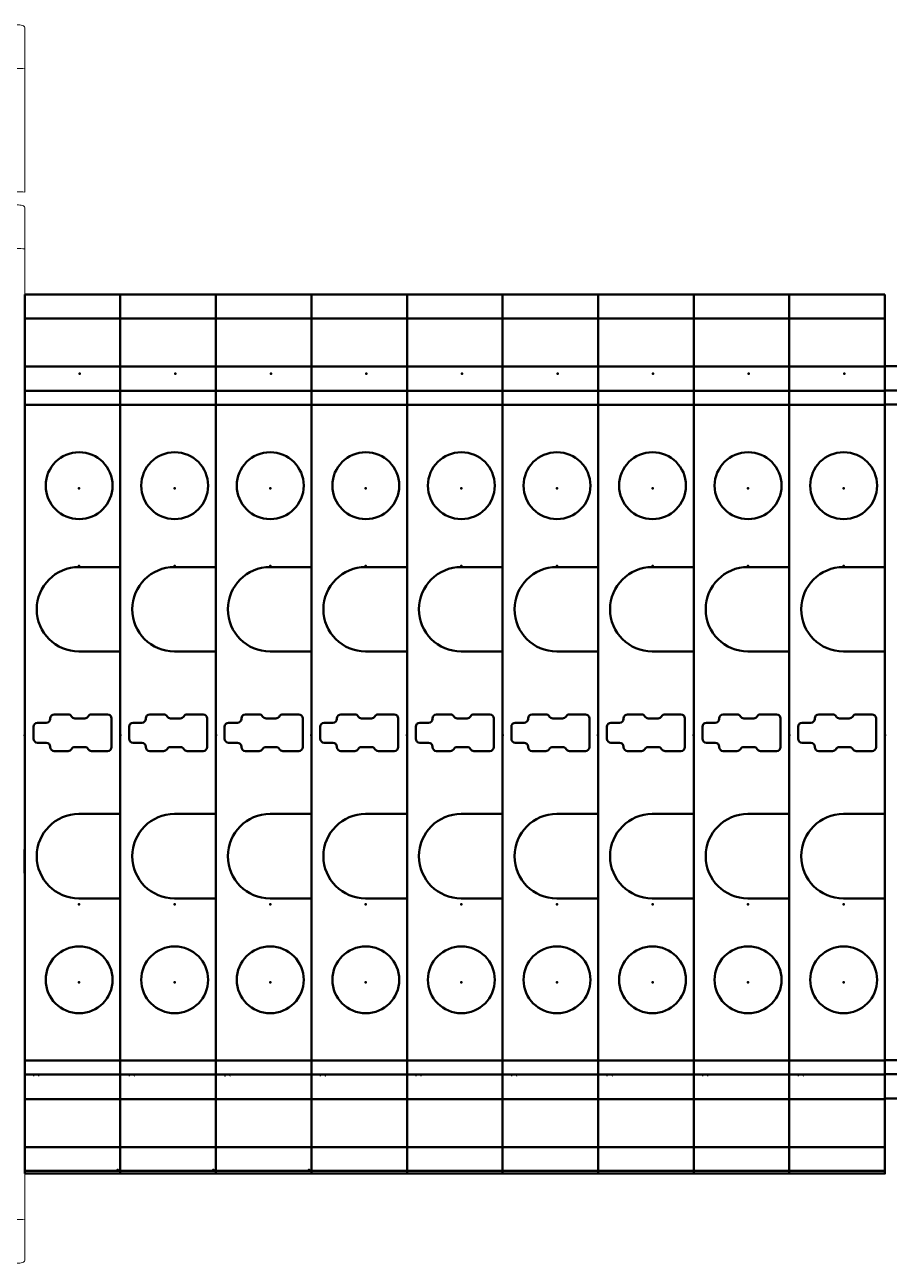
# Model space of a CAD drawing. Header units: millimetres. Extents: x -72 to 2978, y -1067 to 2817.
# Drawn here: x 2173.4 to 2227.7, y -13.1 to 64.7 of the extents above; entities that cross this region are included whole.
import ezdxf

# ---------------------------------------------------------------- set-up
doc = ezdxf.new("R2010")
doc.units = ezdxf.units.MM
doc.linetypes.add('Dashed', pattern=[2, 1, -1])
for name, color, linetype, lineweight in [('2d ConnectionPoints', 7, 'Continuous', 50), ('AM_0', 7, 'Continuous', 50), ('AM_4', 3, 'Continuous', 25), ('AM_9', 6, 'Dashed', 25)]:
    doc.layers.add(name, color=color, linetype=linetype, lineweight=lineweight)

msp = doc.modelspace()

# ---------------------------------------------------------------- linework, layer by layer
at = {"color": 7, "linetype": 'Continuous', "lineweight": 15}
for p, q in [((2173.438, 64.498), (2173.438, 61.891)), ((2173.438, 61.891), (2173.438, 54.162)), ((2173.448, 61.798), (2173.438, 61.798)), ((2173.448, 61.798), (2173.448, 57.131)), ((2173.448, 57.131), (2173.438, 57.131)), ((2173.448, 57.131), (2173.448, 56.465)), ((2173.448, 56.465), (2173.438, 56.465)), ((2173.448, 56.465), (2173.448, 55.798)), ((2173.448, 55.798), (2173.438, 55.798)), ((2173.438, 53.198), (2173.438, 50.591)), ((2173.448, 52.298), (2173.438, 52.298)), ((2173.448, 49.898), (2173.448, 52.298)), ((2173.438, 50.591), (2173.438, 42.862)), ((2173.448, 49.898), (2173.438, 49.898)), ((2173.438, 42.042), (2173.409, 42.013)), ((2173.438, -1.758), (2173.438, 42.042)), ((2173.438, -1.614), (2173.438, 41.898)), ((2173.409, -1.729), (2173.438, -1.758)), ((2173.438, -2.578), (2173.438, -10.307)), ((2173.438, -10.307), (2173.438, -12.914))]:
    msp.add_line(p, q, dxfattribs=at)
for p, q in [((2173.438, 35.898), (2173.438, 41.898)), ((2173.438, 6.898), (2173.409, 12.898))]:
    msp.add_line(p, q)
at = {"color": 7, "linetype": 'Continuous', "lineweight": 15, "flags": 128}
for points in [[(2172.947, 64.661), (2173.043, 64.658), (2173.136, 64.648), (2173.221, 64.633), (2173.295, 64.612), (2173.356, 64.588), (2173.401, 64.56), (2173.429, 64.529), (2173.438, 64.498)], [(2172.947, 53.361), (2173.043, 53.358), (2173.136, 53.348), (2173.221, 53.333), (2173.295, 53.312), (2173.356, 53.288), (2173.401, 53.26), (2173.429, 53.229), (2173.438, 53.198)], [(2173.438, -12.914), (2173.429, -12.945), (2173.401, -12.976), (2173.356, -13.004), (2173.295, -13.028), (2173.221, -13.049), (2173.136, -13.064), (2173.043, -13.074), (2172.947, -13.077)]]:
    msp.add_lwpolyline(points, dxfattribs=at)
at = {"color": 7, "linetype": 'Continuous', "lineweight": 15}
for centre, radius, start, end in [((2173.068, 59.354), 2.564, 81.69877, 92.70797), ((2173.068, 50.757), 3.425, 83.79727, 92.02845), ((2173.068, 48.053), 2.565, 81.70065, 92.70653), ((2173.068, -7.769), 2.565, 267.29347, 278.29935)]:
    msp.add_arc(centre, radius, start, end, dxfattribs=at)
for points, knots in [([(2173.438, 42.042), (2173.438, 42.105), (2173.438, 42.233), (2173.438, 42.527), (2173.438, 42.75), (2173.438, 42.862)], [0, 0, 0, 0, 0.322195, 0.661098, 1, 1, 1, 1]), ([(2173.438, -2.578), (2173.438, -2.516), (2173.438, -2.343), (2173.438, -2.077), (2173.438, -1.854), (2173.438, -1.781), (2173.438, -1.758)], [0, 0, 0, 0, 0.183153, 0.515053, 0.846973, 1, 1, 1, 1])]:
    msp.add_open_spline(points, degree=3, knots=knots, dxfattribs=at)
at = {"layer": '2d ConnectionPoints'}
for p in [(2176.891, 42.756), (2176.891, 42.756), (2182.891, 42.756), (2182.891, 42.756), (2188.891, 42.756), (2188.891, 42.756), (2194.891, 42.756), (2194.891, 42.756), (2206.891, 42.756), (2206.891, 42.756), (2212.891, 42.756), (2212.891, 42.756), (2218.891, 42.756), (2218.891, 42.756), (2176.851, 35.573), (2176.851, 35.573), (2182.851, 35.573), (2182.851, 35.573), (2188.851, 35.573), (2188.851, 35.573), (2194.851, 35.573), (2194.851, 35.573), (2206.851, 35.573), (2206.851, 35.573), (2212.851, 35.573), (2212.851, 35.573), (2218.851, 35.573), (2218.851, 35.573), (2176.851, 30.683), (2182.851, 30.683), (2188.851, 30.683), (2194.851, 30.683), (2206.851, 30.683), (2212.851, 30.683), (2218.851, 30.683), (2173.438, 20.062), (2173.438, 20.062), (2179.438, 20.087), (2179.438, 20.087), (2179.438, 20.062), (2179.438, 20.062), (2185.438, 20.087), (2185.438, 20.087), (2185.438, 20.062), (2185.438, 20.062), (2191.438, 20.087), (2191.438, 20.087), (2191.438, 20.062), (2191.438, 20.062), (2203.438, 20.062), (2203.438, 20.062), (2209.438, 20.087), (2209.438, 20.087), (2209.438, 20.062), (2209.438, 20.062), (2209.438, 20.062), (2209.438, 20.062), (2215.438, 20.087), (2215.438, 20.087), (2215.438, 20.062), (2215.438, 20.062), (2215.438, 20.062), (2215.438, 20.062), (2227.438, 20.087), (2227.438, 20.087), (2176.851, 9.441), (2182.851, 9.441), (2188.851, 9.441), (2194.851, 9.441), (2206.851, 9.441), (2212.851, 9.441), (2218.851, 9.441), (2176.851, 4.551), (2176.851, 4.551), (2182.851, 4.551), (2182.851, 4.551), (2188.851, 4.551), (2188.851, 4.551), (2194.851, 4.551), (2194.851, 4.551), (2206.851, 4.551), (2206.851, 4.551), (2212.851, 4.551), (2212.851, 4.551), (2218.851, 4.551), (2218.851, 4.551), (2179.278, -7.226), (2179.424, -7.441), (2185.278, -7.226), (2185.424, -7.441), (2191.278, -7.226), (2191.424, -7.441), (2203.424, -7.441), (2209.424, -7.441), (2209.424, -7.441), (2215.424, -7.441), (2215.424, -7.441), (2227.424, -7.416)]:
    msp.add_point(p, dxfattribs=at)
at = {"layer": '2d ConnectionPoints', "color": 3}
for p in [(2200.891, 42.756), (2200.891, 42.756), (2224.891, 42.756), (2224.891, 42.756), (2200.851, 35.573), (2200.851, 35.573), (2224.851, 35.573), (2224.851, 35.573), (2200.851, 30.683), (2224.851, 30.683), (2197.438, 20.087), (2197.438, 20.087), (2197.438, 20.087), (2197.438, 20.087), (2197.438, 20.062), (2197.438, 20.062), (2203.438, 20.087), (2203.438, 20.087), (2221.438, 20.087), (2221.438, 20.087), (2221.438, 20.062), (2221.438, 20.062), (2221.438, 20.062), (2221.438, 20.062), (2227.438, 20.087), (2227.438, 20.087), (2227.438, 20.062), (2227.438, 20.062), (2200.851, 9.441), (2224.851, 9.441), (2200.851, 4.551), (2200.851, 4.551), (2224.851, 4.551), (2224.851, 4.551), (2197.424, -7.441), (2221.424, -7.441), (2221.424, -7.441), (2227.424, -7.441)]:
    msp.add_point(p, dxfattribs=at)
at = {"layer": 'AM_0'}
for p, q in [((2173.438, 47.722), (2179.438, 47.722)), ((2173.438, 47.722), (2173.438, -7.438)), ((2179.438, 47.722), (2179.438, -7.438)), ((2179.438, 47.722), (2185.438, 47.722)), ((2179.438, 47.722), (2179.438, -7.438)), ((2185.438, 47.722), (2185.438, -7.438)), ((2185.438, 47.722), (2191.438, 47.722)), ((2185.438, 47.722), (2185.438, -7.438)), ((2191.438, 47.722), (2191.438, -7.438)), ((2191.438, 47.722), (2197.438, 47.722)), ((2191.438, 47.722), (2191.438, -7.438)), ((2203.438, 47.722), (2209.438, 47.722)), ((2203.438, 47.722), (2203.438, -7.438)), ((2209.438, 47.722), (2209.438, -7.438)), ((2209.438, 47.722), (2209.438, -7.438)), ((2209.438, 47.722), (2215.438, 47.722)), ((2209.438, 47.722), (2209.438, -7.438)), ((2215.438, 47.722), (2215.438, -7.438)), ((2215.438, 47.722), (2215.438, -7.438)), ((2215.438, 47.722), (2221.438, 47.722)), ((2215.438, 47.722), (2215.438, -7.438)), ((2179.438, 46.227), (2173.438, 46.227)), ((2185.438, 46.227), (2179.438, 46.227)), ((2191.438, 46.227), (2185.438, 46.227)), ((2197.438, 46.227), (2191.438, 46.227)), ((2209.438, 46.227), (2203.438, 46.227)), ((2215.438, 46.227), (2209.438, 46.227)), ((2221.438, 46.227), (2215.438, 46.227)), ((2179.438, 43.214), (2173.438, 43.214)), ((2185.438, 43.214), (2179.438, 43.214)), ((2191.438, 43.214), (2185.438, 43.214)), ((2197.438, 43.214), (2191.438, 43.214)), ((2209.438, 43.214), (2203.438, 43.214)), ((2215.438, 43.214), (2209.438, 43.214)), ((2221.438, 43.214), (2215.438, 43.214)), ((2233.438, 43.239), (2227.438, 43.239)), ((2227.438, 43.239), (2227.438, -2.744)), ((2179.438, 41.676), (2173.438, 41.676)), ((2185.438, 41.676), (2179.438, 41.676)), ((2191.438, 41.676), (2185.438, 41.676)), ((2197.438, 41.676), (2191.438, 41.676)), ((2209.438, 41.676), (2203.438, 41.676)), ((2215.438, 41.676), (2209.438, 41.676)), ((2221.438, 41.676), (2215.438, 41.676)), ((2233.438, 41.701), (2227.438, 41.701)), ((2179.438, 40.795), (2173.438, 40.795)), ((2185.438, 40.795), (2179.438, 40.795)), ((2191.438, 40.795), (2185.438, 40.795)), ((2197.438, 40.795), (2191.438, 40.795)), ((2209.438, 40.795), (2203.438, 40.795)), ((2215.438, 40.795), (2209.438, 40.795)), ((2221.438, 40.795), (2215.438, 40.795)), ((2233.438, 40.82), (2227.438, 40.82)), ((2179.438, 30.622), (2176.838, 30.622)), ((2185.438, 30.622), (2182.838, 30.622)), ((2191.438, 30.622), (2188.838, 30.622)), ((2197.438, 30.622), (2194.838, 30.622)), ((2209.438, 30.622), (2206.838, 30.622)), ((2215.438, 30.622), (2212.838, 30.622)), ((2221.438, 30.622), (2218.838, 30.622)), ((2179.438, 25.322), (2176.838, 25.322)), ((2185.438, 25.322), (2182.838, 25.322)), ((2191.438, 25.322), (2188.838, 25.322)), ((2197.438, 25.322), (2194.838, 25.322)), ((2209.438, 25.322), (2206.838, 25.322)), ((2215.438, 25.322), (2212.838, 25.322)), ((2221.438, 25.322), (2218.838, 25.322)), ((2175.038, 21.122), (2175.038, 21.097)), ((2176.155, 21.372), (2175.288, 21.372)), ((2177.205, 21.122), (2176.588, 21.122)), ((2178.638, 21.372), (2177.638, 21.372)), ((2178.888, 19.322), (2178.888, 21.122)), ((2181.038, 21.122), (2181.038, 21.097)), ((2182.155, 21.372), (2181.288, 21.372)), ((2183.205, 21.122), (2182.588, 21.122)), ((2184.638, 21.372), (2183.638, 21.372)), ((2184.888, 19.322), (2184.888, 21.122)), ((2187.038, 21.122), (2187.038, 21.097)), ((2188.155, 21.372), (2187.288, 21.372)), ((2189.205, 21.122), (2188.588, 21.122)), ((2190.638, 21.372), (2189.638, 21.372)), ((2190.888, 19.322), (2190.888, 21.122)), ((2193.038, 21.122), (2193.038, 21.097)), ((2194.155, 21.372), (2193.288, 21.372)), ((2195.205, 21.122), (2194.588, 21.122)), ((2196.638, 21.372), (2195.638, 21.372)), ((2196.888, 19.322), (2196.888, 21.122)), ((2196.888, 19.322), (2196.888, 21.122)), ((2205.038, 21.122), (2205.038, 21.097)), ((2206.155, 21.372), (2205.288, 21.372)), ((2207.205, 21.122), (2206.588, 21.122)), ((2208.638, 21.372), (2207.638, 21.372)), ((2208.888, 19.322), (2208.888, 21.122)), ((2211.038, 21.122), (2211.038, 21.097)), ((2212.155, 21.372), (2211.288, 21.372)), ((2213.205, 21.122), (2212.588, 21.122)), ((2214.638, 21.372), (2213.638, 21.372)), ((2214.888, 19.322), (2214.888, 21.122)), ((2217.038, 21.122), (2217.038, 21.097)), ((2218.155, 21.372), (2217.288, 21.372)), ((2219.205, 21.122), (2218.588, 21.122)), ((2220.638, 21.372), (2219.638, 21.372)), ((2220.888, 19.322), (2220.888, 21.122)), ((2173.988, 19.847), (2173.988, 20.597)), ((2174.788, 20.847), (2174.238, 20.847)), ((2179.988, 19.847), (2179.988, 20.597)), ((2180.788, 20.847), (2180.238, 20.847)), ((2185.988, 19.847), (2185.988, 20.597)), ((2186.788, 20.847), (2186.238, 20.847)), ((2191.988, 19.847), (2191.988, 20.597)), ((2192.788, 20.847), (2192.238, 20.847)), ((2203.988, 19.847), (2203.988, 20.597)), ((2204.788, 20.847), (2204.238, 20.847)), ((2209.988, 19.847), (2209.988, 20.597)), ((2210.788, 20.847), (2210.238, 20.847)), ((2215.988, 19.847), (2215.988, 20.597)), ((2216.788, 20.847), (2216.238, 20.847)), ((2174.788, 19.597), (2174.238, 19.597)), ((2180.788, 19.597), (2180.238, 19.597)), ((2186.788, 19.597), (2186.238, 19.597)), ((2192.788, 19.597), (2192.238, 19.597)), ((2204.788, 19.597), (2204.238, 19.597)), ((2210.788, 19.597), (2210.238, 19.597)), ((2216.788, 19.597), (2216.238, 19.597)), ((2175.038, 19.322), (2175.038, 19.347)), ((2176.155, 19.072), (2175.288, 19.072)), ((2177.205, 19.322), (2176.588, 19.322)), ((2178.638, 19.072), (2177.638, 19.072)), ((2181.038, 19.322), (2181.038, 19.347)), ((2182.155, 19.072), (2181.288, 19.072)), ((2183.205, 19.322), (2182.588, 19.322)), ((2184.638, 19.072), (2183.638, 19.072)), ((2187.038, 19.322), (2187.038, 19.347)), ((2188.155, 19.072), (2187.288, 19.072)), ((2189.205, 19.322), (2188.588, 19.322)), ((2190.638, 19.072), (2189.638, 19.072)), ((2193.038, 19.322), (2193.038, 19.347)), ((2194.155, 19.072), (2193.288, 19.072)), ((2195.205, 19.322), (2194.588, 19.322)), ((2196.638, 19.072), (2195.638, 19.072)), ((2205.038, 19.322), (2205.038, 19.347)), ((2206.155, 19.072), (2205.288, 19.072)), ((2207.205, 19.322), (2206.588, 19.322)), ((2208.638, 19.072), (2207.638, 19.072)), ((2211.038, 19.322), (2211.038, 19.347)), ((2212.155, 19.072), (2211.288, 19.072)), ((2213.205, 19.322), (2212.588, 19.322)), ((2214.638, 19.072), (2213.638, 19.072)), ((2217.038, 19.322), (2217.038, 19.347)), ((2218.155, 19.072), (2217.288, 19.072)), ((2219.205, 19.322), (2218.588, 19.322)), ((2220.638, 19.072), (2219.638, 19.072)), ((2179.438, 15.122), (2176.838, 15.122)), ((2185.438, 15.122), (2182.838, 15.122)), ((2191.438, 15.122), (2188.838, 15.122)), ((2197.438, 15.122), (2194.838, 15.122)), ((2209.438, 15.122), (2206.838, 15.122)), ((2215.438, 15.122), (2212.838, 15.122)), ((2221.438, 15.122), (2218.838, 15.122)), ((2179.438, 9.822), (2176.838, 9.822)), ((2185.438, 9.822), (2182.838, 9.822)), ((2191.438, 9.822), (2188.838, 9.822)), ((2197.438, 9.822), (2194.838, 9.822)), ((2209.438, 9.822), (2206.838, 9.822)), ((2215.438, 9.822), (2212.838, 9.822)), ((2221.438, 9.822), (2218.838, 9.822)), ((2173.438, -0.35), (2179.438, -0.35)), ((2179.438, -0.35), (2185.438, -0.35)), ((2185.438, -0.35), (2191.438, -0.35)), ((2191.438, -0.35), (2197.438, -0.35)), ((2203.438, -0.35), (2209.438, -0.35)), ((2209.438, -0.35), (2215.438, -0.35)), ((2215.438, -0.35), (2221.438, -0.35)), ((2227.438, -0.325), (2233.438, -0.325)), ((2173.438, -1.232), (2179.438, -1.232)), ((2179.438, -1.232), (2185.438, -1.232)), ((2185.438, -1.232), (2191.438, -1.232)), ((2191.438, -1.232), (2197.438, -1.232)), ((2203.438, -1.232), (2209.438, -1.232)), ((2209.438, -1.232), (2215.438, -1.232)), ((2215.438, -1.232), (2221.438, -1.232)), ((2227.438, -1.207), (2233.438, -1.207)), ((2173.438, -2.769), (2179.438, -2.769)), ((2179.438, -2.769), (2185.438, -2.769)), ((2185.438, -2.769), (2191.438, -2.769)), ((2191.438, -2.769), (2197.438, -2.769)), ((2203.438, -2.769), (2209.438, -2.769)), ((2209.438, -2.769), (2215.438, -2.769)), ((2215.438, -2.769), (2221.438, -2.769)), ((2227.438, -2.744), (2233.438, -2.744)), ((2173.438, -5.782), (2179.438, -5.782)), ((2179.438, -5.782), (2185.438, -5.782)), ((2185.438, -5.782), (2191.438, -5.782)), ((2191.438, -5.782), (2197.438, -5.782)), ((2203.438, -5.782), (2209.438, -5.782)), ((2209.438, -5.782), (2215.438, -5.782)), ((2215.438, -5.782), (2221.438, -5.782)), ((2173.438, -7.278), (2179.438, -7.278)), ((2173.438, -7.438), (2179.438, -7.438)), ((2179.438, -7.278), (2185.438, -7.278)), ((2179.438, -7.438), (2185.438, -7.438)), ((2185.438, -7.278), (2191.438, -7.278)), ((2185.438, -7.438), (2191.438, -7.438)), ((2191.438, -7.278), (2197.438, -7.278)), ((2191.438, -7.438), (2197.438, -7.438)), ((2203.438, -7.278), (2209.438, -7.278)), ((2203.438, -7.438), (2209.438, -7.438)), ((2209.438, -7.278), (2215.438, -7.278)), ((2209.438, -7.438), (2215.438, -7.438)), ((2215.438, -7.278), (2221.438, -7.278)), ((2215.438, -7.438), (2221.438, -7.438))]:
    msp.add_line(p, q, dxfattribs=at)
at = {"layer": 'AM_0', "color": 3}
for p, q in [((2197.438, 47.722), (2197.438, -7.438)), ((2197.438, 47.722), (2197.438, -7.438)), ((2197.438, 47.722), (2203.438, 47.722)), ((2197.438, 47.722), (2197.438, -7.438)), ((2203.438, 47.722), (2203.438, -7.438)), ((2221.438, 47.722), (2221.438, -7.438)), ((2221.438, 47.722), (2221.438, -7.438)), ((2221.438, 47.722), (2227.438, 47.722)), ((2221.438, 47.722), (2221.438, -7.438)), ((2227.438, 47.722), (2227.438, -7.438)), ((2227.438, 47.722), (2227.438, -7.438)), ((2203.438, 46.227), (2197.438, 46.227)), ((2227.438, 46.227), (2221.438, 46.227)), ((2203.438, 43.214), (2197.438, 43.214)), ((2227.438, 43.214), (2221.438, 43.214)), ((2203.438, 41.676), (2197.438, 41.676)), ((2227.438, 41.676), (2221.438, 41.676)), ((2203.438, 40.795), (2197.438, 40.795)), ((2227.438, 40.795), (2221.438, 40.795)), ((2203.438, 30.622), (2200.838, 30.622)), ((2227.438, 30.622), (2224.838, 30.622)), ((2203.438, 25.322), (2200.838, 25.322)), ((2227.438, 25.322), (2224.838, 25.322)), ((2199.038, 21.122), (2199.038, 21.097)), ((2200.155, 21.372), (2199.288, 21.372)), ((2201.205, 21.122), (2200.588, 21.122)), ((2202.638, 21.372), (2201.638, 21.372)), ((2202.888, 19.322), (2202.888, 21.122)), ((2223.038, 21.122), (2223.038, 21.097)), ((2224.155, 21.372), (2223.288, 21.372)), ((2225.205, 21.122), (2224.588, 21.122)), ((2226.638, 21.372), (2225.638, 21.372)), ((2226.888, 19.322), (2226.888, 21.122)), ((2197.988, 19.847), (2197.988, 20.597)), ((2198.788, 20.847), (2198.238, 20.847)), ((2221.988, 19.847), (2221.988, 20.597)), ((2222.788, 20.847), (2222.238, 20.847)), ((2198.788, 19.597), (2198.238, 19.597)), ((2222.788, 19.597), (2222.238, 19.597)), ((2199.038, 19.322), (2199.038, 19.347)), ((2200.155, 19.072), (2199.288, 19.072)), ((2201.205, 19.322), (2200.588, 19.322)), ((2202.638, 19.072), (2201.638, 19.072)), ((2223.038, 19.322), (2223.038, 19.347)), ((2224.155, 19.072), (2223.288, 19.072)), ((2225.205, 19.322), (2224.588, 19.322)), ((2226.638, 19.072), (2225.638, 19.072)), ((2203.438, 15.122), (2200.838, 15.122)), ((2227.438, 15.122), (2224.838, 15.122)), ((2203.438, 9.822), (2200.838, 9.822)), ((2227.438, 9.822), (2224.838, 9.822)), ((2197.438, -0.35), (2203.438, -0.35)), ((2221.438, -0.35), (2227.438, -0.35)), ((2197.438, -1.232), (2203.438, -1.232)), ((2221.438, -1.232), (2227.438, -1.232)), ((2197.438, -2.769), (2203.438, -2.769)), ((2221.438, -2.769), (2227.438, -2.769)), ((2197.438, -5.782), (2203.438, -5.782)), ((2221.438, -5.782), (2227.438, -5.782)), ((2197.438, -7.278), (2203.438, -7.278)), ((2197.438, -7.438), (2203.438, -7.438)), ((2221.438, -7.278), (2227.438, -7.278)), ((2221.438, -7.438), (2227.438, -7.438))]:
    msp.add_line(p, q, dxfattribs=at)
at = {"layer": 'AM_0'}
for centre in [(2176.851, 35.733), (2182.851, 35.733), (2188.851, 35.733), (2194.851, 35.733), (2206.851, 35.733), (2212.851, 35.733), (2218.851, 35.733), (2176.851, 4.712), (2182.851, 4.712), (2188.851, 4.712), (2194.851, 4.712), (2206.851, 4.712), (2212.851, 4.712), (2218.851, 4.712)]:
    msp.add_circle(centre, 2.1, dxfattribs=at)
at = {"layer": 'AM_0', "color": 3}
for centre in [(2200.851, 35.733), (2224.851, 35.733), (2200.851, 4.712), (2224.851, 4.712)]:
    msp.add_circle(centre, 2.1, dxfattribs=at)
at = {"layer": 'AM_0'}
for centre, radius, start, end in [((2176.838, 27.972), 2.65, 90, 270), ((2182.838, 27.972), 2.65, 90, 270), ((2188.838, 27.972), 2.65, 90, 270), ((2194.838, 27.972), 2.65, 90, 270), ((2206.838, 27.972), 2.65, 90, 270), ((2212.838, 27.972), 2.65, 90, 270), ((2218.838, 27.972), 2.65, 90, 270), ((2174.788, 21.097), 0.25, 270, 0), ((2175.288, 21.122), 0.25, 90, 180), ((2176.155, 21.122), 0.25, 30, 90), ((2176.588, 21.372), 0.25, 210, 270), ((2177.205, 21.372), 0.25, 270, 330), ((2177.638, 21.122), 0.25, 90, 150), ((2178.638, 21.122), 0.25, 0, 90), ((2180.788, 21.097), 0.25, 270, 0), ((2181.288, 21.122), 0.25, 90, 180), ((2182.155, 21.122), 0.25, 30, 90), ((2182.588, 21.372), 0.25, 210, 270), ((2183.205, 21.372), 0.25, 270, 330), ((2183.638, 21.122), 0.25, 90, 150), ((2184.638, 21.122), 0.25, 0, 90), ((2186.788, 21.097), 0.25, 270, 0), ((2187.288, 21.122), 0.25, 90, 180), ((2188.155, 21.122), 0.25, 30, 90), ((2188.588, 21.372), 0.25, 210, 270), ((2189.205, 21.372), 0.25, 270, 330), ((2189.638, 21.122), 0.25, 90, 150), ((2190.638, 21.122), 0.25, 0, 90), ((2192.788, 21.097), 0.25, 270, 0), ((2193.288, 21.122), 0.25, 90, 180), ((2194.155, 21.122), 0.25, 30, 90), ((2194.588, 21.372), 0.25, 210, 270), ((2195.205, 21.372), 0.25, 270, 330), ((2195.638, 21.122), 0.25, 90, 150), ((2196.638, 21.122), 0.25, 0, 90), ((2204.788, 21.097), 0.25, 270, 0), ((2205.288, 21.122), 0.25, 90, 180), ((2206.155, 21.122), 0.25, 30, 90), ((2206.588, 21.372), 0.25, 210, 270), ((2207.205, 21.372), 0.25, 270, 330), ((2207.638, 21.122), 0.25, 90, 150), ((2208.638, 21.122), 0.25, 0, 90), ((2210.788, 21.097), 0.25, 270, 0), ((2211.288, 21.122), 0.25, 90, 180), ((2212.155, 21.122), 0.25, 30, 90), ((2212.588, 21.372), 0.25, 210, 270), ((2213.205, 21.372), 0.25, 270, 330), ((2213.638, 21.122), 0.25, 90, 150), ((2214.638, 21.122), 0.25, 0, 90), ((2216.788, 21.097), 0.25, 270, 0), ((2217.288, 21.122), 0.25, 90, 180), ((2218.155, 21.122), 0.25, 30, 90), ((2218.588, 21.372), 0.25, 210, 270), ((2219.205, 21.372), 0.25, 270, 330), ((2219.638, 21.122), 0.25, 90, 150), ((2220.638, 21.122), 0.25, 0, 90), ((2174.238, 20.597), 0.25, 90, 180), ((2180.238, 20.597), 0.25, 90, 180), ((2186.238, 20.597), 0.25, 90, 180), ((2192.238, 20.597), 0.25, 90, 180), ((2204.238, 20.597), 0.25, 90, 180), ((2210.238, 20.597), 0.25, 90, 180), ((2216.238, 20.597), 0.25, 90, 180), ((2174.238, 19.847), 0.25, 180, 270), ((2174.788, 19.347), 0.25, 360, 90), ((2180.238, 19.847), 0.25, 180, 270), ((2180.788, 19.347), 0.25, 360, 90), ((2186.238, 19.847), 0.25, 180, 270), ((2186.788, 19.347), 0.25, 360, 90), ((2192.238, 19.847), 0.25, 180, 270), ((2192.788, 19.347), 0.25, 360, 90), ((2204.238, 19.847), 0.25, 180, 270), ((2204.788, 19.347), 0.25, 360, 90), ((2210.238, 19.847), 0.25, 180, 270), ((2210.788, 19.347), 0.25, 360, 90), ((2216.238, 19.847), 0.25, 180, 270), ((2216.788, 19.347), 0.25, 360, 90), ((2175.288, 19.322), 0.25, 180, 270), ((2176.155, 19.322), 0.25, 270, 330), ((2176.588, 19.072), 0.25, 90, 150), ((2177.205, 19.072), 0.25, 30, 90), ((2177.638, 19.322), 0.25, 210, 270), ((2178.638, 19.322), 0.25, 270, 360), ((2181.288, 19.322), 0.25, 180, 270), ((2182.155, 19.322), 0.25, 270, 330), ((2182.588, 19.072), 0.25, 90, 150), ((2183.205, 19.072), 0.25, 30, 90), ((2183.638, 19.322), 0.25, 210, 270), ((2184.638, 19.322), 0.25, 270, 360), ((2187.288, 19.322), 0.25, 180, 270), ((2188.155, 19.322), 0.25, 270, 330), ((2188.588, 19.072), 0.25, 90, 150), ((2189.205, 19.072), 0.25, 30, 90), ((2189.638, 19.322), 0.25, 210, 270), ((2190.638, 19.322), 0.25, 270, 360), ((2193.288, 19.322), 0.25, 180, 270), ((2194.155, 19.322), 0.25, 270, 330), ((2194.588, 19.072), 0.25, 90, 150), ((2195.205, 19.072), 0.25, 30, 90), ((2195.638, 19.322), 0.25, 210, 270), ((2196.638, 19.322), 0.25, 270, 360), ((2205.288, 19.322), 0.25, 180, 270), ((2206.155, 19.322), 0.25, 270, 330), ((2206.588, 19.072), 0.25, 90, 150), ((2207.205, 19.072), 0.25, 30, 90), ((2207.638, 19.322), 0.25, 210, 270), ((2208.638, 19.322), 0.25, 270, 360), ((2211.288, 19.322), 0.25, 180, 270), ((2212.155, 19.322), 0.25, 270, 330), ((2212.588, 19.072), 0.25, 90, 150), ((2213.205, 19.072), 0.25, 30, 90), ((2213.638, 19.322), 0.25, 210, 270), ((2214.638, 19.322), 0.25, 270, 360), ((2217.288, 19.322), 0.25, 180, 270), ((2218.155, 19.322), 0.25, 270, 330), ((2218.588, 19.072), 0.25, 90, 150), ((2219.205, 19.072), 0.25, 30, 90), ((2219.638, 19.322), 0.25, 210, 270), ((2220.638, 19.322), 0.25, 270, 360), ((2176.838, 12.472), 2.65, 90, 270), ((2182.838, 12.472), 2.65, 90, 270), ((2188.838, 12.472), 2.65, 90, 270), ((2194.838, 12.472), 2.65, 90, 270), ((2206.838, 12.472), 2.65, 90, 270), ((2212.838, 12.472), 2.65, 90, 270), ((2218.838, 12.472), 2.65, 90, 270)]:
    msp.add_arc(centre, radius, start, end, dxfattribs=at)
at = {"layer": 'AM_0', "color": 3}
for centre, radius, start, end in [((2200.838, 27.972), 2.65, 90, 270), ((2224.838, 27.972), 2.65, 90, 270), ((2198.788, 21.097), 0.25, 270, 0), ((2199.288, 21.122), 0.25, 90, 180), ((2200.155, 21.122), 0.25, 30, 90), ((2200.588, 21.372), 0.25, 210, 270), ((2201.205, 21.372), 0.25, 270, 330), ((2201.638, 21.122), 0.25, 90, 150), ((2202.638, 21.122), 0.25, 0, 90), ((2222.788, 21.097), 0.25, 270, 0), ((2223.288, 21.122), 0.25, 90, 180), ((2224.155, 21.122), 0.25, 30, 90), ((2224.588, 21.372), 0.25, 210, 270), ((2225.205, 21.372), 0.25, 270, 330), ((2225.638, 21.122), 0.25, 90, 150), ((2226.638, 21.122), 0.25, 0, 90), ((2198.238, 20.597), 0.25, 90, 180), ((2222.238, 20.597), 0.25, 90, 180), ((2198.238, 19.847), 0.25, 180, 270), ((2198.788, 19.347), 0.25, 360, 90), ((2222.238, 19.847), 0.25, 180, 270), ((2222.788, 19.347), 0.25, 360, 90), ((2199.288, 19.322), 0.25, 180, 270), ((2200.155, 19.322), 0.25, 270, 330), ((2200.588, 19.072), 0.25, 90, 150), ((2201.205, 19.072), 0.25, 30, 90), ((2201.638, 19.322), 0.25, 210, 270), ((2202.638, 19.322), 0.25, 270, 360), ((2223.288, 19.322), 0.25, 180, 270), ((2224.155, 19.322), 0.25, 270, 330), ((2224.588, 19.072), 0.25, 90, 150), ((2225.205, 19.072), 0.25, 30, 90), ((2225.638, 19.322), 0.25, 210, 270), ((2226.638, 19.322), 0.25, 270, 360), ((2200.838, 12.472), 2.65, 90, 270), ((2224.838, 12.472), 2.65, 90, 270)]:
    msp.add_arc(centre, radius, start, end, dxfattribs=at)
at = {"layer": 'AM_4'}
for points in [[(2174.008, -1.337), (2174.01, -1.329), (2174.012, -1.322)], [(2180.008, -1.337), (2180.01, -1.329), (2180.012, -1.322)], [(2186.008, -1.337), (2186.01, -1.329), (2186.012, -1.322)], [(2192.008, -1.337), (2192.01, -1.329), (2192.012, -1.322)], [(2204.008, -1.337), (2204.01, -1.329), (2204.012, -1.322)], [(2210.008, -1.337), (2210.01, -1.329), (2210.012, -1.322)], [(2216.008, -1.337), (2216.01, -1.329), (2216.012, -1.322)]]:
    msp.add_lwpolyline(points, dxfattribs=at)
at = {"layer": 'AM_4', "color": 3}
for points in [[(2198.008, -1.337), (2198.01, -1.329), (2198.012, -1.322)], [(2222.008, -1.337), (2222.01, -1.329), (2222.012, -1.322)]]:
    msp.add_lwpolyline(points, dxfattribs=at)
at = {"layer": 'AM_9'}
for points in [[(2174.317, -1.334), (2174.329, -1.323), (2174.331, -1.322)], [(2180.317, -1.334), (2180.329, -1.323), (2180.331, -1.322)], [(2186.317, -1.334), (2186.329, -1.323), (2186.331, -1.322)], [(2192.317, -1.334), (2192.329, -1.323), (2192.331, -1.322)], [(2204.317, -1.334), (2204.329, -1.323), (2204.331, -1.322)], [(2210.317, -1.334), (2210.329, -1.323), (2210.331, -1.322)], [(2216.317, -1.334), (2216.329, -1.323), (2216.331, -1.322)]]:
    msp.add_lwpolyline(points, dxfattribs=at)
at = {"layer": 'AM_9', "color": 3}
for points in [[(2198.317, -1.334), (2198.329, -1.323), (2198.331, -1.322)], [(2222.317, -1.334), (2222.329, -1.323), (2222.331, -1.322)]]:
    msp.add_lwpolyline(points, dxfattribs=at)

doc.saveas('drawing.dxf')
